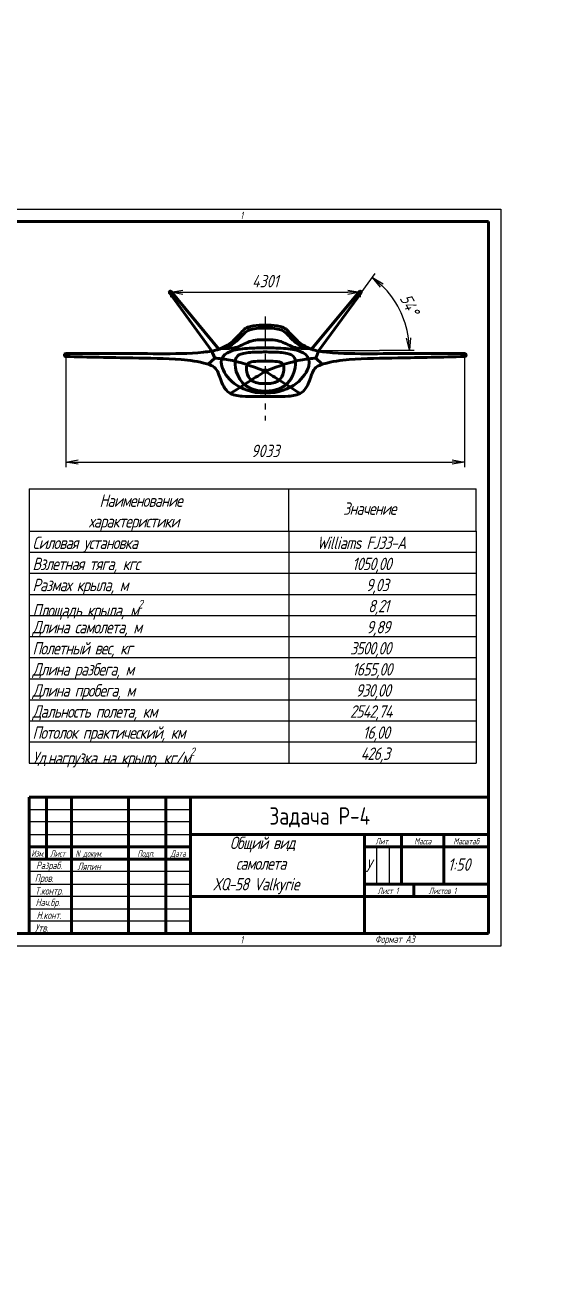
# Model space of a CAD drawing. Header units: millimetres. Extents: x -985956116104 to 1932156, y -552630487266 to 633586.
# Drawn here: x 6269 to 6483, y 29882 to 30384 of the extents above; entities that cross this region are included whole.
import ezdxf
from ezdxf.enums import TextEntityAlignment as Align

# ---------------------------------------------------------------- set-up
doc = ezdxf.new("R2010")
doc.units = ezdxf.units.MM
doc.linetypes.add('CENTER', pattern=[2, 1.25, -0.25, 0.25, -0.25])
for name, color, linetype, lineweight in [('_axes (Оси)', 6, 'CENTER', 30), ('_basic (Основной)', 4, 'Continuous', 60), ('_contour (Тонкий)', 7, 'Continuous', 30), ('_inscription (Знаки)', 30, 'Continuous', 80), ('_remote (Тонкий)', 9, 'Continuous', 30), ('_text (Надписи)', 2, 'Continuous', 30)]:
    doc.layers.add(name, color=color, linetype=linetype, lineweight=lineweight)
doc.styles.add('ESKD', font='eskd.shx', dxfattribs={"oblique": 15, "height": 5})
doc.dimstyles.new('ESKD', dxfattribs={"dimtxt": 5, "dimasz": 5, "dimexe": 2, "dimexo": 0, "dimgap": 2, "dimtad": 1, "dimtoh": 1, "dimzin": 12, "dimdsep": 46, "dimtxsty": 'ESKD', "dimblk1": 'OPEN', "dimblk2": 'OPEN', "dimsah": 1, "dimcen": 5, "dimclrd": 256, "dimclre": 256, "dimclrt": 2, "dimadec": 0, "dimazin": 0, "dimtfac": 1, "dimtmove": 0, "dimatfit": 3, "dimldrblk": 'OPEN', "dimfxl": 1, "dimtolj": 1, "dimtzin": 12, "dimlwd": -1, "dimlwe": -1, "dimarcsym": 0})

# ---------------------------------------------------------------- blocks, each defined once
blk = doc.blocks.new('_OPEN')
at = {"color": 0, "linetype": 'ByBlock'}
for p, q in [((-1, 0.17), (0, 0)), ((0, 0), (-1, -0.17)), ((0, 0), (-1, 0))]:
    blk.add_line(p, q, dxfattribs=at)
blk = doc.blocks.new('*D341')
at = {"layer": '_contour (Тонкий)', "transparency": 16777216}
for p, q in [((7032.97, 31540.06), (7032.97, 31515.12)), ((7032.97, 31517.12), (7032.97, 31519.12)), ((7032.97, 31517.12), (7049.34, 31517.12))]:
    blk.add_line(p, q, dxfattribs=at)
for start, end in [(90.0016, 270.0008), (269.9992, 89.9984), (90, 90)]:
    blk.add_arc((7032.97, 31517.12), 0.00000000183, start, end, dxfattribs=at)
at = {"layer": '_contour (Тонкий)', "transparency": 16777216, "xscale": 5, "yscale": 5, "zscale": 5}
for rotation in [90.00040514235904, 89.99959485764096]:
    blk.add_blockref('_OPEN', (7032.97, 31517.12), dxfattribs=dict(at, rotation=rotation))
at = {"layer": '_contour (Тонкий)', "color": 2, "transparency": 16777216, "insert": (7043.66, 31522.29), "char_height": 5, "attachment_point": 5, "style": 'ESKD'}
blk.add_mtext('\\A1;0%%d', dxfattribs=at)
blk = doc.blocks.new('*D393')
at = {"layer": '_contour (Тонкий)', "transparency": 16777216}
for p, q in [((6327.08, 30276.57), (6327.08, 30274.54)), ((6332.08, 30276.54), (6398.54, 30276.54)), ((6403.54, 30276.57), (6403.54, 30274.54))]:
    blk.add_line(p, q, dxfattribs=at)
at = {"layer": 'Defpoints', "color": 0, "transparency": 16777216}
for p in [(6327.08, 30276.57), (6403.54, 30276.57), (6403.54, 30276.54)]:
    blk.add_point(p, dxfattribs=at)
at = {"layer": '_contour (Тонкий)', "transparency": 16777216, "xscale": 5, "yscale": 5, "zscale": 5, "rotation": 180}
blk.add_blockref('_OPEN', (6327.08, 30276.54), dxfattribs=at)
at = {"layer": '_contour (Тонкий)', "transparency": 16777216, "xscale": 5, "yscale": 5, "zscale": 5}
blk.add_blockref('_OPEN', (6403.54, 30276.54), dxfattribs=at)
at = {"layer": '_contour (Тонкий)', "color": 2, "transparency": 16777216, "insert": (6365.31, 30281.04), "char_height": 5, "attachment_point": 5, "style": 'ESKD'}
blk.add_mtext('\\A1;4301', dxfattribs=at)
blk = doc.blocks.new('*D394')
at = {"layer": '_contour (Тонкий)', "transparency": 16777216}
for p, q in [((6285.01, 30250.63), (6285.01, 30206.11)), ((6445.6, 30250.63), (6445.6, 30206.11)), ((6290.01, 30208.11), (6440.6, 30208.11))]:
    blk.add_line(p, q, dxfattribs=at)
at = {"layer": 'Defpoints', "color": 0, "transparency": 16777216}
for p in [(6285.01, 30250.63), (6445.6, 30250.63), (6445.6, 30208.11)]:
    blk.add_point(p, dxfattribs=at)
at = {"layer": '_contour (Тонкий)', "transparency": 16777216, "xscale": 5, "yscale": 5, "zscale": 5, "rotation": 180}
blk.add_blockref('_OPEN', (6285.01, 30208.11), dxfattribs=at)
at = {"layer": '_contour (Тонкий)', "transparency": 16777216, "xscale": 5, "yscale": 5, "zscale": 5}
blk.add_blockref('_OPEN', (6445.6, 30208.11), dxfattribs=at)
at = {"layer": '_contour (Тонкий)', "color": 2, "transparency": 16777216, "insert": (6365.31, 30212.61), "char_height": 5, "attachment_point": 5, "style": 'ESKD'}
blk.add_mtext('\\A1;9033', dxfattribs=at)
blk = doc.blocks.new('*D396')
at = {"layer": '_contour (Тонкий)', "transparency": 16777216}
for p, q in [((6403.88, 30276.32), (6409.62, 30284.15)), ((6411.28, 30253.15), (6425.34, 30253.15))]:
    blk.add_line(p, q, dxfattribs=at)
blk.add_arc((6386.9, 30253.15), 36.44, 7.867, 45.894, dxfattribs=at)
at = {"layer": 'Defpoints', "color": 0, "transparency": 16777216}
for p in [(6403.88, 30276.32), (6421.57, 30264.36), (6386.9, 30253.15), (6386.9, 30253.15), (6411.28, 30253.15)]:
    blk.add_point(p, dxfattribs=at)
at = {"layer": '_contour (Тонкий)', "transparency": 16777216, "xscale": 5, "yscale": 5, "zscale": 5}
for p, rotation in [((6408.44, 30282.54), 139.8274584737722), ((6423.34, 30253.15), 273.9334850453912)]:
    blk.add_blockref('_OPEN', p, dxfattribs=dict(at, rotation=rotation))
at = {"layer": '_contour (Тонкий)', "color": 2, "transparency": 16777216, "insert": (6423.42, 30271.66), "char_height": 5, "attachment_point": 5, "rotation": 296.8805, "style": 'ESKD'}
blk.add_mtext('\\A1;54°', dxfattribs=at)

msp = doc.modelspace()

# ---------------------------------------------------------------- linework, layer by layer
at = {"layer": '_axes (Оси)', "ltscale": 10, "transparency": 33554687}
msp.add_line((6365.309, 30266.771), (6365.309, 30224.858), dxfattribs=at)
at = {"layer": '_basic (Основной)', "transparency": 33554687}
for p, q in [((6060.214, 30305.022), (6455.214, 30305.022)), ((6455.214, 30305.022), (6455.214, 30018.022)), ((6326.739, 30276.316), (6343.721, 30253.146)), ((6346.673, 30253.626), (6327.397, 30276.842)), ((6383.945, 30253.626), (6403.221, 30276.842)), ((6403.879, 30276.316), (6386.897, 30253.146)), ((6285.014, 30250.634), (6285.032, 30251.846)), ((6342.354, 30247.517), (6344.968, 30250.041)), ((6344.968, 30250.041), (6343.721, 30253.146)), ((6385.65, 30250.041), (6386.897, 30253.146)), ((6388.264, 30247.517), (6385.65, 30250.041)), ((6445.604, 30250.634), (6445.586, 30251.846)), ((6335.214, 30018.022), (6335.214, 30073.022)), ((6455.214, 30018.022), (6060.214, 30018.022))]:
    msp.add_line(p, q, dxfattribs=at)
at = {"layer": '_basic (Основной)', "linetype": 'Continuous', "transparency": 33554687}
for p, q in [((6270.214, 30073.022), (6455.214, 30073.022)), ((6270.214, 30018.022), (6270.214, 30073.022)), ((6277.214, 30048.022), (6277.214, 30073.022)), ((6287.214, 30073.022), (6287.214, 30018.022)), ((6310.214, 30018.022), (6310.214, 30073.022)), ((6325.214, 30073.022), (6325.214, 30018.022)), ((6455.214, 30058.022), (6335.214, 30058.022)), ((6405.214, 30058.022), (6405.214, 30018.022)), ((6420.214, 30058.022), (6420.214, 30038.022)), ((6437.214, 30038.022), (6437.214, 30058.022)), ((6335.214, 30053.022), (6270.214, 30053.022)), ((6405.214, 30053.022), (6455.214, 30053.022)), ((6270.214, 30048.022), (6335.214, 30048.022)), ((6455.214, 30038.022), (6405.214, 30038.022)), ((6425.214, 30033.022), (6425.214, 30038.022)), ((6335.214, 30033.022), (6455.214, 30033.022))]:
    msp.add_line(p, q, dxfattribs=at)
at = {"layer": '_basic (Основной)', "transparency": 33554687}
for centre, radius, start, end in [((6327.079, 30276.566), 0.422, 41.00032, 225.08376), ((6403.539, 30276.566), 0.422, 314.91624, 138.99968), ((6285.023, 30251.24), 0.607, 89.16845, 269.16845), ((6445.595, 30251.24), 0.607, 270.83155, 90.83155)]:
    msp.add_arc(centre, radius, start, end, dxfattribs=at)
for points, start_tangent, end_tangent in [([(6285.032, 30251.846), (6322.493, 30251.796), (6340.466, 30252.386), (6346.869, 30253.676), (6352.9, 30257.481), (6355.505, 30260.25), (6357.365, 30261.985), (6359.308, 30262.729), (6364.062, 30263.266), (6365.309, 30263.266)], (1.0004518, -0.0009036), (1.0001141, -0.0060848)), ([(6445.586, 30251.846), (6408.125, 30251.796), (6390.152, 30252.386), (6383.749, 30253.676), (6377.718, 30257.481), (6375.113, 30260.25), (6373.253, 30261.985), (6371.31, 30262.729), (6366.556, 30263.266), (6365.309, 30263.266)], (-1.0004518, -0.0009036), (-1.0001141, -0.0060848))]:
    msp.add_spline(points, degree=3, dxfattribs=dict(at, start_tangent=start_tangent, end_tangent=end_tangent))
for points, knots in [([(6365.309, 30262.138), (6364.838, 30262.137), (6363.353, 30262.123), (6361.037, 30261.918), (6358.207, 30261.336), (6355.511, 30258.67), (6352.778, 30255.601), (6349.807, 30254.605), (6348.682, 30254.228)], [36.9769448, 36.9769448, 36.9769448, 36.9769448, 107.60409, 259.6854425, 388.0492678, 527.4467866, 815.2132517, 990.8944781, 990.8944781, 990.8944781, 990.8944781]), ([(6365.309, 30262.138), (6365.78, 30262.137), (6367.265, 30262.123), (6369.581, 30261.918), (6372.41, 30261.336), (6375.107, 30258.67), (6377.84, 30255.601), (6380.81, 30254.605), (6381.936, 30254.228)], [36.9769448, 36.9769448, 36.9769448, 36.9769448, 107.60409, 259.6854425, 388.0492678, 527.4467866, 815.2132517, 990.8944781, 990.8944781, 990.8944781, 990.8944781]), ([(6365.309, 30257.423), (6364.581, 30257.423), (6362.695, 30257.398), (6358.693, 30257.014), (6354.042, 30253.831), (6349.767, 30253.782), (6347.577, 30253.851)], [80.1069416, 80.1069416, 80.1069416, 80.1069416, 189.416588, 362.848596, 674.9756911, 995.5677362, 995.5677362, 995.5677362, 995.5677362]), ([(6365.309, 30257.423), (6366.037, 30257.423), (6367.923, 30257.398), (6371.925, 30257.014), (6376.576, 30253.831), (6380.851, 30253.782), (6383.041, 30253.851)], [80.1069416, 80.1069416, 80.1069416, 80.1069416, 189.416588, 362.848596, 674.9756911, 995.5677362, 995.5677362, 995.5677362, 995.5677362]), ([(6285.014, 30250.634), (6293.969, 30250.421), (6309.424, 30250.058), (6328.555, 30249.917), (6339.435, 30248.576), (6345.784, 30246.339), (6347.254, 30241.15), (6349.785, 30235.481), (6355.919, 30234.493), (6360.761, 30234.582), (6363.856, 30234.498), (6365.309, 30234.522), (6366.761, 30234.515), (6369.857, 30234.582), (6374.698, 30234.493), (6380.833, 30235.481), (6383.364, 30241.15), (6384.834, 30246.339), (6391.183, 30248.576), (6402.063, 30249.917), (6421.194, 30250.058), (6436.649, 30250.421), (6445.604, 30250.634)], [0, 0, 0, 0, 1346.0154778, 2322.8823469, 2847.7168653, 3018.6000063, 3272.9793859, 3601.8717966, 3879.5214267, 4125.4521744, 4342.5469005, 4342.5469005, 4342.5469005, 4559.72833, 4805.6590776, 5083.3087078, 5412.2011184, 5666.580498, 5837.463639, 6362.2981574, 7339.1650265, 8685.1805043, 8685.1805043, 8685.1805043, 8685.1805043]), ([(6344.968, 30250.041), (6346.76, 30249.842), (6353.489, 30249.097), (6359.876, 30246.816), (6364.533, 30245.014)], [0, 0, 0, 0, 269.9435198, 1013.4224962, 1013.4224962, 1013.4224962, 1013.4224962]), ([(6365.309, 30254.154), (6364.185, 30254.145), (6360.532, 30254.082), (6351.773, 30253.68), (6343.481, 30249.352), (6354.295, 30235.917), (6365.309, 30235.917)], [111.6099783, 111.6099783, 111.6099783, 111.6099783, 189.416588, 362.848596, 674.9756911, 983.2344612, 983.2344612, 983.2344612, 983.2344612]), ([(6365.309, 30252.491), (6364.383, 30252.484), (6361.373, 30252.432), (6354.157, 30252.101), (6351.699, 30248.365), (6356.235, 30236.67), (6365.309, 30236.629)], [111.6099783, 111.6099783, 111.6099783, 111.6099783, 189.416588, 362.848596, 674.9756911, 983.2344612, 983.2344612, 983.2344612, 983.2344612]), ([(6365.309, 30254.154), (6366.433, 30254.145), (6370.086, 30254.082), (6378.845, 30253.68), (6387.137, 30249.352), (6376.323, 30235.917), (6365.309, 30235.917)], [111.6099783, 111.6099783, 111.6099783, 111.6099783, 189.416588, 362.848596, 674.9756911, 983.2344612, 983.2344612, 983.2344612, 983.2344612]), ([(6365.309, 30252.491), (6366.235, 30252.484), (6369.245, 30252.432), (6376.461, 30252.101), (6378.919, 30248.365), (6374.383, 30236.67), (6365.309, 30236.629)], [111.6099783, 111.6099783, 111.6099783, 111.6099783, 189.416588, 362.848596, 674.9756911, 983.2344612, 983.2344612, 983.2344612, 983.2344612]), ([(6385.65, 30250.041), (6383.858, 30249.842), (6377.129, 30249.097), (6370.742, 30246.816), (6366.085, 30245.014)], [0, 0, 0, 0, 269.9435198, 1013.4224962, 1013.4224962, 1013.4224962, 1013.4224962]), ([(6365.309, 30248.783), (6364.581, 30248.783), (6362.695, 30248.757), (6358.416, 30248.561), (6357.014, 30246.431), (6359.019, 30239.433), (6365.309, 30239.809)], [80.1069416, 80.1069416, 80.1069416, 80.1069416, 189.416588, 362.848596, 674.9756911, 995.5677362, 995.5677362, 995.5677362, 995.5677362]), ([(6365.309, 30245.151), (6365.231, 30245.151), (6365.027, 30245.148), (6364.566, 30245.127), (6364.415, 30244.898), (6364.631, 30244.144), (6365.309, 30244.184)], [80.1069416, 80.1069416, 80.1069416, 80.1069416, 189.416588, 362.848596, 674.9756911, 995.5677362, 995.5677362, 995.5677362, 995.5677362]), ([(6365.309, 30248.783), (6366.037, 30248.783), (6367.923, 30248.757), (6372.202, 30248.561), (6373.604, 30246.431), (6371.599, 30239.433), (6365.309, 30239.809)], [80.1069416, 80.1069416, 80.1069416, 80.1069416, 189.416588, 362.848596, 674.9756911, 995.5677362, 995.5677362, 995.5677362, 995.5677362]), ([(6365.309, 30245.151), (6365.387, 30245.151), (6365.591, 30245.148), (6366.051, 30245.127), (6366.203, 30244.898), (6365.987, 30244.144), (6365.309, 30244.184)], [80.1069416, 80.1069416, 80.1069416, 80.1069416, 189.416588, 362.848596, 674.9756911, 995.5677362, 995.5677362, 995.5677362, 995.5677362]), ([(6364.714, 30244.32), (6363.666, 30243.639), (6358.593, 30240.555), (6354.761, 30237.911), (6351.238, 30235.778)], [35.012744, 35.012744, 35.012744, 35.012744, 215.8919547, 833.4710192, 833.4710192, 833.4710192, 833.4710192]), ([(6365.904, 30244.32), (6366.952, 30243.639), (6372.025, 30240.555), (6375.857, 30237.911), (6379.38, 30235.778)], [35.012744, 35.012744, 35.012744, 35.012744, 215.8919547, 833.4710192, 833.4710192, 833.4710192, 833.4710192])]:
    msp.add_open_spline(points, degree=3, knots=knots, dxfattribs=at)
at = {"layer": '_contour (Тонкий)', "transparency": 33554687}
for p, q in [((6040.214, 30310.022), (6460.214, 30310.022)), ((6460.214, 30310.022), (6460.214, 30013.022)), ((6386.897, 30253.146), (6411.276, 30253.146)), ((6270.214, 30197.284), (6450.214, 30197.284)), ((6270.214, 30197.284), (6270.214, 30188.784)), ((6374.85, 30180.284), (6374.85, 30197.284)), ((6450.214, 30180.284), (6450.214, 30197.284)), ((6270.214, 30188.784), (6270.214, 30180.284)), ((6270.214, 30180.284), (6450.214, 30180.284)), ((6270.214, 30180.284), (6270.214, 30171.784)), ((6374.85, 30180.284), (6374.85, 30086.784)), ((6450.214, 30180.284), (6450.214, 30173.285)), ((6270.214, 30171.784), (6450.214, 30171.784)), ((6270.214, 30171.784), (6270.214, 30163.284)), ((6450.214, 30173.285), (6450.214, 30086.784)), ((6270.214, 30163.284), (6450.214, 30163.284)), ((6270.214, 30163.284), (6270.214, 30154.784)), ((6270.214, 30154.784), (6450.214, 30154.784)), ((6270.214, 30154.784), (6270.214, 30146.284)), ((6270.214, 30146.284), (6450.214, 30146.284)), ((6270.214, 30146.284), (6270.214, 30137.784)), ((6270.214, 30137.784), (6450.214, 30137.784)), ((6270.214, 30137.784), (6270.214, 30129.284)), ((6270.214, 30129.284), (6450.214, 30129.284)), ((6270.214, 30129.284), (6270.214, 30120.784)), ((6270.214, 30120.784), (6450.214, 30120.784)), ((6270.214, 30120.784), (6270.214, 30112.284)), ((6270.214, 30112.284), (6450.214, 30112.284)), ((6270.214, 30112.284), (6270.214, 30103.784)), ((6270.214, 30103.784), (6450.214, 30103.784)), ((6270.214, 30103.784), (6270.214, 30095.284)), ((6270.214, 30095.284), (6450.214, 30095.284)), ((6270.214, 30095.284), (6270.214, 30086.784)), ((6270.214, 30086.784), (6450.214, 30086.784)), ((6460.214, 30013.022), (6040.214, 30013.022))]:
    msp.add_line(p, q, dxfattribs=at)
at = {"layer": '_remote (Тонкий)', "linetype": 'Continuous', "transparency": 33554687}
for p, q in [((6270.214, 30068.022), (6335.214, 30068.022)), ((6335.214, 30063.022), (6270.214, 30063.022)), ((6270.214, 30058.022), (6335.214, 30058.022)), ((6335.214, 30043.022), (6270.214, 30043.022)), ((6270.214, 30038.022), (6335.214, 30038.022)), ((6335.214, 30033.022), (6270.214, 30033.022)), ((6270.214, 30028.022), (6335.214, 30028.022)), ((6335.214, 30023.022), (6270.214, 30023.022))]:
    msp.add_line(p, q, dxfattribs=at)
at = {"layer": '_remote (Тонкий)', "transparency": 33554687}
for p, q in [((6410.214, 30038.022), (6410.214, 30053.022)), ((6415.214, 30053.022), (6415.214, 30038.022))]:
    msp.add_line(p, q, dxfattribs=at)

# ---------------------------------------------------------------- texts
at = {"layer": '_contour (Тонкий)', "color": 2, "transparency": 33554687, "char_height": 5, "attachment_point": 1, "style": 'ESKD'}
for s, width, heights, insert in [('\\pi26.98394;{\\T0.9;Наименование\\P\\pi22.65061;характеристики}', 103.15836, [17.305], (6271.549, 30195.057)), ('\\pi21.82565;{\\T0.9;Значение}', 75.36466, [17.305], (6374.85, 30191.836)), ('{\\T0.9;Силовая установка}', 88.66534, [5.754], (6271.549, 30178.057)), ('\\pi9.90341;{\\T0.9;Williams FJ33-A}', 74.06872, [5.754], (6376.185, 30178.057)), ('{\\T0.9;Взлетная тяга, кгс}', 88.66534, [5.754], (6271.549, 30169.557)), ('\\pi24.1296;{\\T0.9;1050,00}', 74.06872, [5.754], (6376.185, 30169.557)), ('{\\T0.9;Размах крыла, м}', 88.66534, [5.754], (6271.549, 30161.057)), ('\\pi29.67447;{\\T0.9;9,03}', 74.06872, [5.754], (6376.185, 30161.057)), ('\\A1;{\\T0.9;Площадь крыла, м\\H0.7x;\\S2^ ;}', 88.66534, [5.754], (6271.549, 30152.57)), ('\\pi30.5397;{\\T0.9;8,21}', 74.06872, [5.754], (6376.185, 30152.557)), ('{\\T0.9;Длина самолета, м}', 88.66534, [5.754], (6271.549, 30144.057)), ('\\pi29.88921;{\\T0.9;9,89}', 74.06872, [5.754], (6376.185, 30144.057)), ('{\\T0.9;Полетный вес, кг}', 88.66534, [5.754], (6271.549, 30135.557)), ('\\pi23.28634;{\\T0.9;3500,00}', 74.06872, [5.754], (6376.185, 30135.557)), ('{\\T0.9;Длина разбега, м}', 88.66534, [5.754], (6271.549, 30127.057)), ('\\pi24.1296;{\\T0.9;1655,00}', 74.06872, [5.754], (6376.185, 30127.057)), ('{\\T0.9;Длина пробега, м}', 88.66534, [5.754], (6271.549, 30118.557)), ('\\pi25.51635;{\\T0.9;930,00}', 74.06872, [5.754], (6376.185, 30118.557)), ('{\\T0.9;Дальность полета, км}', 88.66534, [5.754], (6271.549, 30110.057)), ('\\pi23.23964;{\\T0.9;2542,74}', 74.06872, [5.754], (6376.185, 30110.057)), ('{\\T0.9;Потолок практический, км}', 107.74218, [5.754], (6271.549, 30101.557)), ('\\pi28.41531;{\\T0.9;16,00}', 74.06872, [5.754], (6376.185, 30101.557)), ('\\A1;{\\T0.9;Уд.нагрузка на крыло, кг/м\\H0.7x;\\S2^ ;}', 107.01635, [4.393], (6271.549, 30093.057)), ('\\pi27.54016;{\\T0.9;426,3}', 74.06872, [5.754], (6376.185, 30093.057)), ('\\pi15.82436;{\\T0.9;Общий вид\\P\\pi18.22485;самолета \\P\\pi8.86923;XQ-58 Valkyrie}', 70.09073, [25.222], (6335.214, 30057.106))]:
    msp.add_mtext_dynamic_manual_height_columns(s, width=width, gutter_width=12.5, heights=heights, dxfattribs=dict(at, insert=insert))
at = {"layer": '_inscription (Знаки)', "transparency": 33554687, "style": 'ESKD'}
msp.add_text('Задача Р-4', height=7, dxfattribs=at).set_placement((6366.983, 30061.946))
at = {"layer": '_text (Надписи)', "transparency": 33554687, "style": 'ESKD', "oblique": 15, "width": 0.8}
for s, height, p in [('1', 3, (6355.214, 30306.022)), ('N докум.', 2.6, (6288.847, 30049.009)), ('Ляпин', 3, (6289.614, 30043.625)), ('1', 3, (6355.214, 30014.022)), ('Формат А3', 3, (6409.526, 30014.265))]:
    msp.add_text(s, height=height, dxfattribs=at).set_placement(p)
for s, height, p in [('Лит.', 2.6, (6412.504, 30053.979)), ('Масса', 2.6, (6428.727, 30053.979)), ('Масштаб', 2.6, (6446.225, 30053.979)), ('Изм.', 2.6, (6273.714, 30049.022)), ('Лист', 2.6, (6281.714, 30049.022)), ('Подп.', 2.6, (6317.214, 30049.022)), ('Дата', 2.6, (6330.214, 30049.022)), ('Разраб.', 3, (6278.214, 30044.022)), ('Пров.', 3, (6276.214, 30038.88)), ('Т.контр.', 3, (6278.214, 30033.737)), ('Лист 1', 2.6, (6414.701, 30033.95)), ('Листов 1', 2.6, (6436.675, 30033.95)), ('Hач.бр.', 3, (6277.714, 30029.094)), ('H.конт.', 3, (6278.214, 30023.951)), ('Утв.', 3, (6275.214, 30018.808))]:
    msp.add_text(s, height=height, dxfattribs=at).set_placement(p, align=Align.CENTER)
at = {"layer": '_text (Надписи)', "transparency": 33554687, "char_height": 5, "attachment_point": 1, "style": 'ESKD'}
for s, width, insert in [('У', 534.79925, (6405.642, 30047.907)), ('1:50', 665.61918, (6438.889, 30048.365))]:
    msp.add_mtext_dynamic_manual_height_columns(s, width=width, gutter_width=1250, heights=[0], dxfattribs=dict(at, insert=insert))

# ---------------------------------------------------------------- dimensions: what is measured, and where the dimension line sits
at = {"layer": '_contour (Тонкий)', "transparency": 33554687}
dim = msp.add_angular_dim_3p(base=(7032.974332175, 31517.122094999), center=(7032.974332175, 31517.122094997), p1=(7032.974332175, 31540.061723014), p2=(7032.974332175, 31517.122094997), dimstyle='ESKD', dxfattribs=at)
dim.commit()
dim.dimension.update_dxf_attribs({"geometry": '*D341', "text_midpoint": (7043.656171288, 31522.28876167)})
dim = msp.add_linear_dim(base=(6403.539, 30276.535), p1=(6327.079, 30276.566), p2=(6403.539, 30276.566), text='4301', dimstyle='ESKD', dxfattribs=at)
dim.commit()
dim.dimension.update_dxf_attribs({"geometry": '*D393', "text_midpoint": (6365.309, 30276.535), "dimtype": 160})
dim = msp.add_angular_dim_2l(base=(6421.573, 30264.36), line1=((6403.879, 30276.316), (6386.897, 30253.146)), line2=((6386.897, 30253.146), (6411.276, 30253.146)), dimstyle='ESKD', dxfattribs=at)
dim.commit()
dim.dimension.update_dxf_attribs({"geometry": '*D396', "text_midpoint": (6423.417, 30271.658)})
dim = msp.add_linear_dim(base=(6445.604, 30208.106), p1=(6285.014, 30250.634), p2=(6445.604, 30250.634), text='9033', dimstyle='ESKD', dxfattribs=at)
dim.commit()
dim.dimension.update_dxf_attribs({"geometry": '*D394', "text_midpoint": (6365.309, 30212.606)})

doc.saveas('drawing.dxf')
